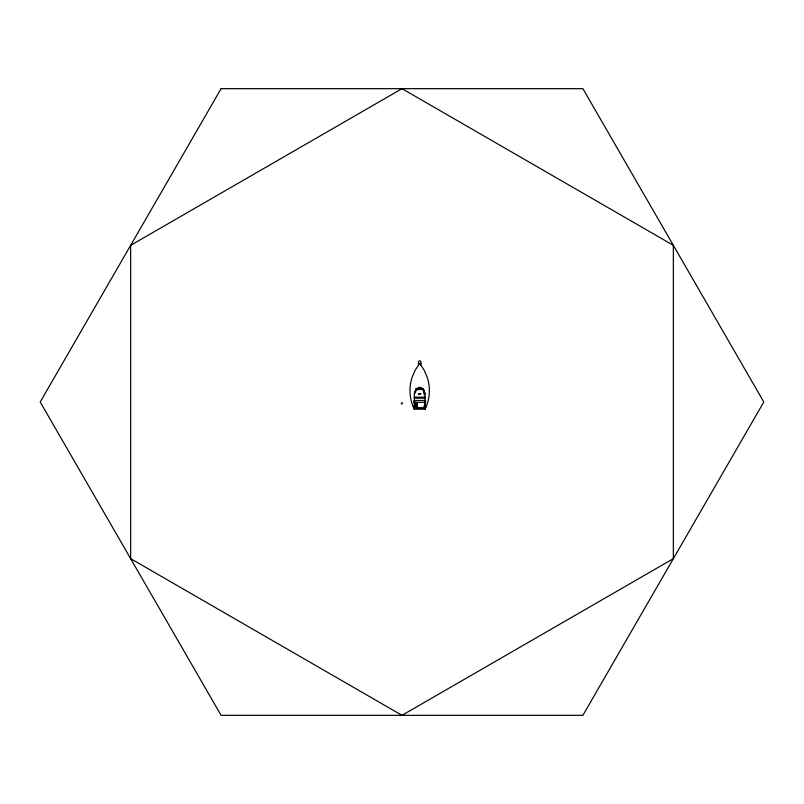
<?xml version="1.0" encoding="UTF-8"?>
<svg xmlns="http://www.w3.org/2000/svg" width="804" height="804" viewBox="0 0 804 804"><rect width="100%" height="100%" fill="white"/><g stroke="black" fill="none" stroke-linecap="round" stroke-linejoin="round"><path stroke-width="1.21" d="M415.467 392.442L415.959 389.015L419.678 387.226L423.396 389.015L425.025 393.91L425.025 402.332L414.321 402.332L414.321 393.91L415.959 389.015M425.778 401.327L424.05 408.261L415.296 408.261L413.698 401.357M414.482 404.734L415.296 408.261L414.321 400.442L425.025 400.442L424.05 408.261L424.874 404.734M425.115 409.196L426.703 405.467A43.044 42.964 0 0 0 427.356 377.619L424.19 370.172L419.678 363.438L415.165 370.172L412 377.619A43.044 42.964 0 0 0 412.653 405.467L414.231 409.196L425.115 409.196A52.099 52.099 0 0 0 425.979 405.749M418.472 363.438L420.884 363.438M417.819 388.463L421.537 388.463M417.819 389.448L421.537 389.448M414.321 397.176L425.025 397.176M414.321 398.181L425.025 398.181M415.708 402.663L417.336 402.663M415.708 402.965L417.336 402.965M415.708 403.266L417.336 403.266M415.708 403.568L417.336 403.568M415.708 403.859L417.336 403.859M415.708 404.161L417.336 404.161M415.708 404.462L417.336 404.462M415.708 404.764L417.336 404.764M415.708 405.065L417.336 405.065M415.708 405.357L417.336 405.357M415.708 405.658L417.336 405.658M415.708 405.96L417.336 405.96M415.708 406.261L417.336 406.261M415.708 406.553L417.336 406.553M415.708 406.854L417.336 406.854M415.708 407.156L417.336 407.156M415.296 408.01L424.05 408.01M401.417 402.854L402.342 402.975M401.296 403.789L402.221 403.909M423.396 389.015L424.21 394.734M420.884 365.066L420.884 362.031A1.206 1.206 0 0 0 419.678 360.825A1.206 1.206 0 0 0 418.472 362.031L418.472 365.066M417.336 402.332L417.336 407.467M415.708 402.332L415.708 407.457M414.231 409.196A52.099 52.099 0 0 1 413.377 405.749M415.959 389.357L414.321 393.91L415.959 390.342L419.678 388.553L423.396 390.342L425.025 393.91L423.396 389.357L419.678 387.568L415.959 389.357M221.1 88.671L40.2 402L221.1 715.329L582.9 715.329L763.8 402L582.9 88.671L221.1 88.671M402 88.671L130.65 245.341L130.65 558.659L402 715.329L673.35 558.659L673.35 245.341L402 88.671M420.814 393.779L418.542 394.05L420.814 393.779"/></g></svg>
